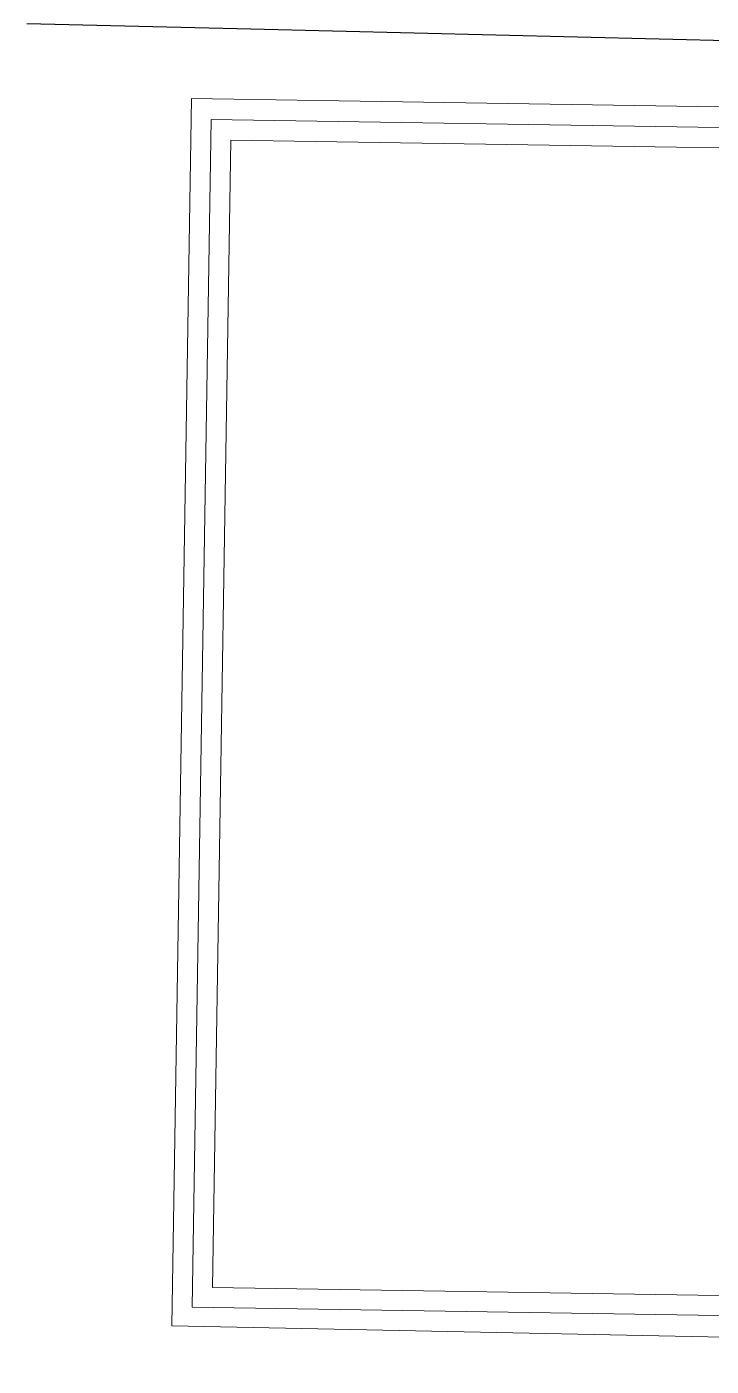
# Model space of a CAD drawing. Header units: millimetres. Extents: x 1418 to 1811, y 1796 to 1956.
# Drawn here: x 1465.493 to 1466.447, y 1829.098 to 1830.966 of the extents above; entities that cross this region are included whole.
import ezdxf

# ---------------------------------------------------------------- set-up
doc = ezdxf.new("R2010")
doc.units = ezdxf.units.MM
doc.layers.add('LINHAFINA', color=7, linetype='Continuous', lineweight=15)
doc.layers.add('LINHAGROSSA', color=7, linetype='Continuous', lineweight=30)

msp = doc.modelspace()

# ---------------------------------------------------------------- linework, layer by layer
at = {"layer": 'LINHAFINA'}
for p, q in [((1465.695, 1829.1542), (1465.7223, 1830.8659)), ((1465.7223, 1830.8659), (1468.4377, 1830.8227)), ((1465.7496, 1830.8365), (1465.7233, 1829.1801)), ((1468.5196, 1830.7924), (1465.7496, 1830.8365)), ((1465.7773, 1830.8079), (1465.7518, 1829.2078)), ((1468.5191, 1830.7642), (1465.7773, 1830.8079)), ((1465.7518, 1829.2078), (1468.4628, 1829.1646)), ((1465.7233, 1829.1801), (1468.4624, 1829.1365)), ((1468.4102, 1829.0979), (1465.695, 1829.1542))]:
    msp.add_line(p, q, dxfattribs=at)
at = {"layer": 'LINHAGROSSA'}
for p, q in [((1465.8049, 1830.9625), (1465.4927, 1830.9701)), ((1468.573, 1830.8951), (1465.8049, 1830.9625))]:
    msp.add_line(p, q, dxfattribs=at)

doc.saveas('drawing.dxf')
